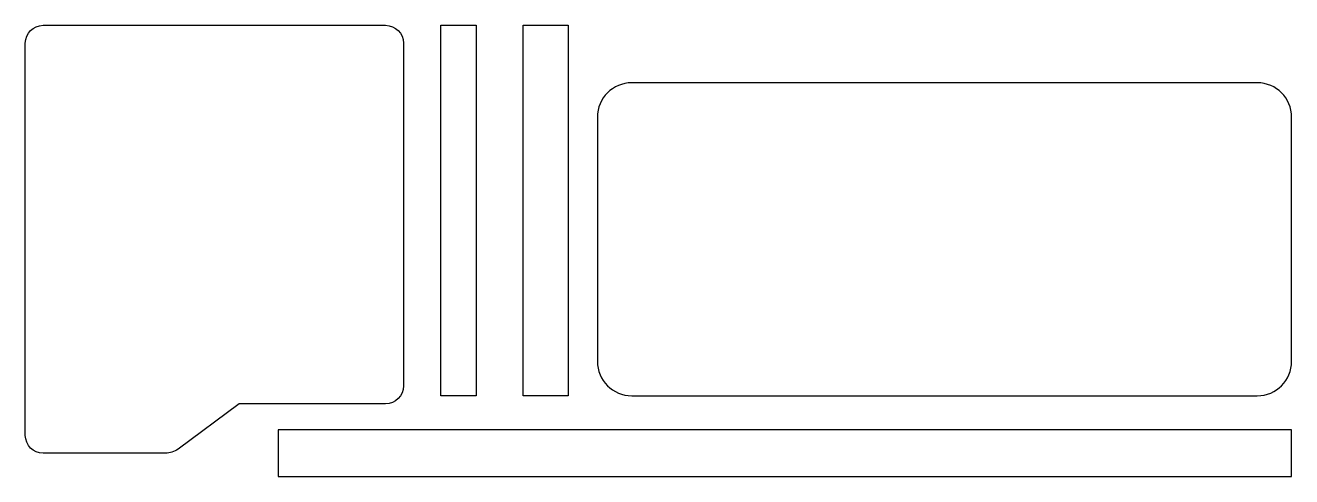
# Model space of a CAD drawing. Extents: x 2 to 327, y -118 to -2.
import ezdxf

# ---------------------------------------------------------------- set-up
doc = ezdxf.new("R2010")
doc.units = 0
doc.header["$MEASUREMENT"] = 0
doc.layers.add('LAYER_1', color=7, linetype='CONTINUOUS')

msp = doc.modelspace()

# ---------------------------------------------------------------- linework, layer by layer
at = {"layer": 'LAYER_1', "color": 250}
for points in [[(117.9, -1.96), (117.9, -96.96), (108.9, -96.96), (108.9, -1.96), (117.9, -1.96)], [(141.54, -1.96), (141.54, -96.96), (130.04, -96.96), (130.04, -1.96), (141.54, -1.96)], [(67.17, -117.64), (327.17, -117.64), (327.17, -105.64), (67.17, -105.64), (67.17, -117.64)]]:
    msp.add_lwpolyline(points, dxfattribs=at)
for points, knots in [([(94.7, -1.96), (94.7, -1.96), (6.86, -1.96), (6.86, -1.96), (4.32, -1.96), (2.27, -4.02), (2.27, -6.55), (2.27, -6.55), (2.27, -93.02), (2.27, -93.02), (2.27, -93.02), (2.27, -94.38), (2.27, -94.38), (2.27, -94.38), (2.27, -107.06), (2.27, -107.06), (2.27, -109.59), (4.32, -111.64), (6.86, -111.64), (6.86, -111.64), (38.23, -111.64), (38.23, -111.64), (38.81, -111.64), (39.36, -111.53), (39.87, -111.33), (40.43, -111.19), (40.97, -110.94), (41.46, -110.58), (41.46, -110.58), (57.17, -98.96), (57.17, -98.96), (57.17, -98.96), (94.7, -98.96), (94.7, -98.96), (97.23, -98.96), (99.29, -96.91), (99.29, -94.38), (99.29, -94.38), (99.29, -6.55), (99.29, -6.55), (99.29, -4.02), (97.23, -1.96), (94.7, -1.96)], [0, 0, 0, 0, 1, 1, 1, 2, 2, 2, 3, 3, 3, 4, 4, 4, 5, 5, 5, 6, 6, 6, 7, 7, 7, 8, 8, 8, 9, 9, 9, 10, 10, 10, 11, 11, 11, 12, 12, 12, 13, 13, 13, 14, 14, 14, 14]), ([(157.87, -96.92), (153, -96.92), (149.05, -92.97), (149.05, -88.1), (149.05, -88.1), (149.05, -25.51), (149.05, -25.51), (149.05, -20.64), (153, -16.69), (157.87, -16.69), (157.87, -16.69), (318.36, -16.69), (318.36, -16.69), (323.23, -16.69), (327.17, -20.64), (327.17, -25.51), (327.17, -25.51), (327.17, -88.1), (327.17, -88.1), (327.17, -92.97), (323.23, -96.92), (318.36, -96.92), (318.36, -96.92), (157.87, -96.92), (157.87, -96.92)], [0, 0, 0, 0, 1, 1, 1, 2, 2, 2, 3, 3, 3, 4, 4, 4, 5, 5, 5, 6, 6, 6, 7, 7, 7, 8, 8, 8, 8])]:
    msp.add_open_spline(points, degree=3, knots=knots, dxfattribs=at)

doc.saveas('drawing.dxf')
